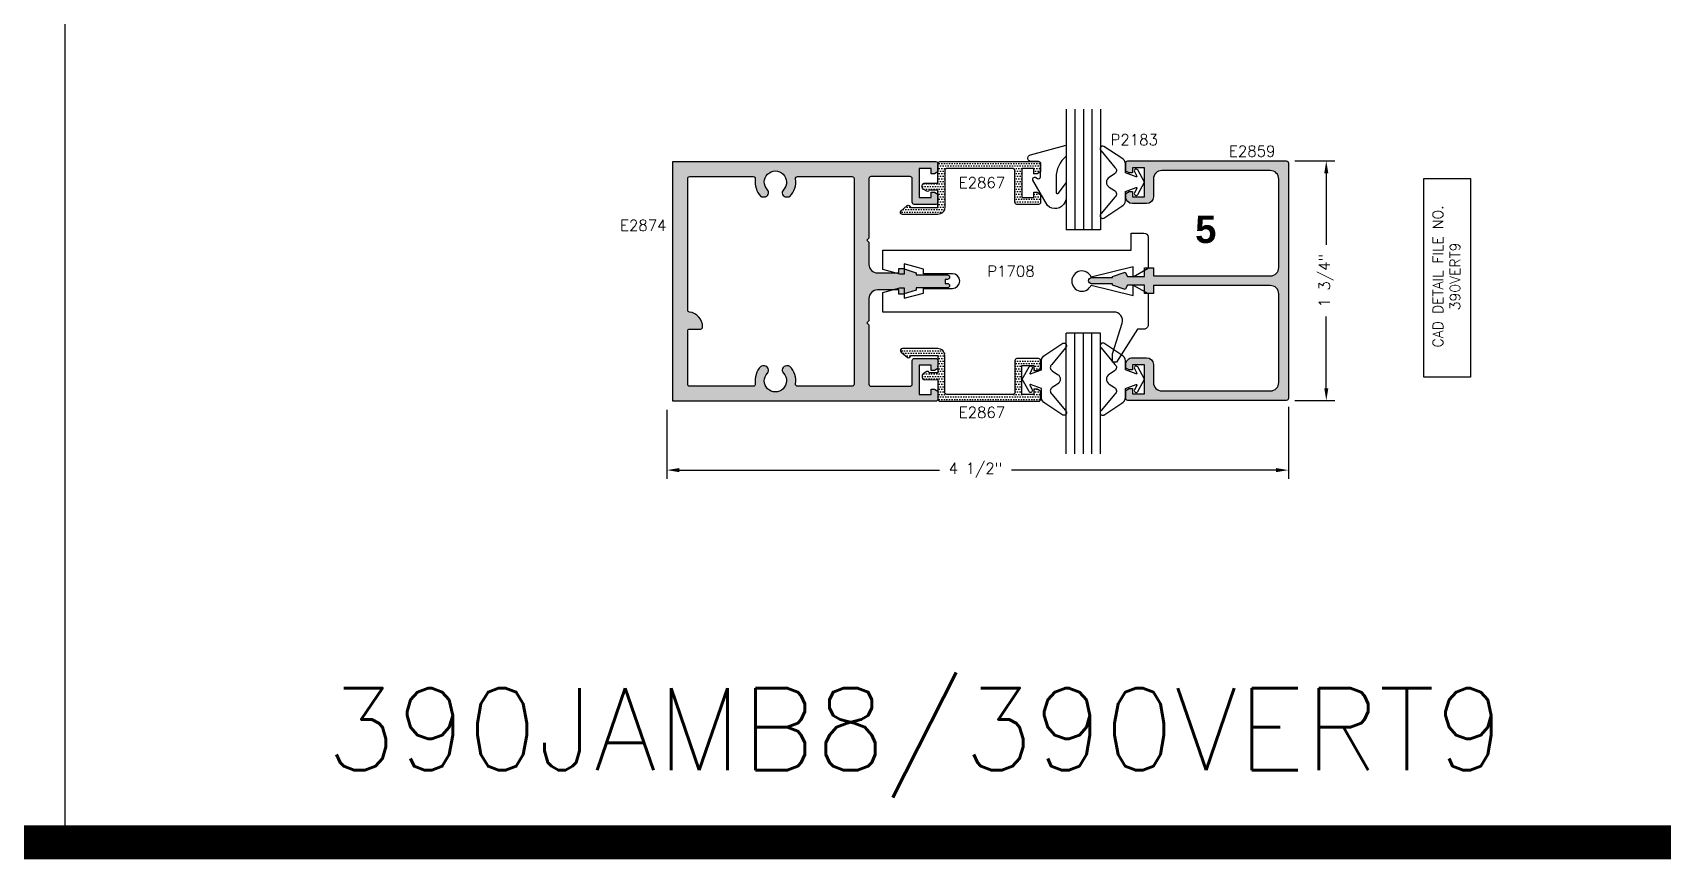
# Model space of a CAD drawing. Extents: x 0 to 139, y 0 to 39.
# Drawn here: x 41.36 to 53.27, y 14.5 to 20.54 of the extents above; entities that cross this region are included whole.
import ezdxf

# ---------------------------------------------------------------- set-up
doc = ezdxf.new("R2010")
doc.units = 0
doc.header["$MEASUREMENT"] = 0
doc.layers.get('DEFPOINTS').update_dxf_attribs({"linetype": 'CONTINUOUS'})
for name, color, linetype in [('R-ANNO-DIMS', 3, 'CONTINUOUS'), ('R-ANNO-TEXT', 6, 'CONTINUOUS'), ('R-DET1', 4, 'CONTINUOUS'), ('R-DET2', 2, 'CONTINUOUS'), ('R-DET3', 5, 'CONTINUOUS'), ('R-OTLN', 1, 'CONTINUOUS'), ('R-PAT1', 5, 'CONTINUOUS'), ('TITLE', 7, 'CONTINUOUS')]:
    doc.layers.add(name, color=color, linetype=linetype)
doc.styles.get("Standard").update_dxf_attribs({"font": 'simplex'})
doc.dimstyles.new('1X', dxfattribs={"dimtxt": 0.08, "dimasz": 0.09, "dimexe": 0.0625, "dimexo": 0.0625, "dimgap": 0.0625, "dimtad": 0, "dimdec": 5, "dimzin": 4, "dimtxsty": 'STANDARD', "dimcen": 0, "dimazin": 3, "dimtfac": 1, "dimtdec": 5, "dimtofl": 0, "dimtmove": 0, "dimatfit": 3, "dimtolj": 1, "dimtzin": 0})
pattern_1 = [(0, (44.23818856199582, 16.46547130414519), (0.009375, 0.01875), [0, -0.01875])]

# ---------------------------------------------------------------- blocks, each defined once
blk = doc.blocks.new('*D80')
at = {"layer": 'DEFPOINTS', "color": 0}
for p in [(50.52019235247492, 19.60678653273717), (50.52019235247472, 17.85678653273717), (50.81208021776806, 17.85678653273717)]:
    blk.add_point(p, dxfattribs=at)
at = {"layer": 'R-ANNO-DIMS', "color": 0}
for p, q in [((50.58269235247492, 19.60678653273717), (50.87458021776806, 19.60678653273717)), ((50.81208021776806, 19.51678653273718), (50.81208021776806, 18.99428653273717)), ((50.81208021776806, 17.94678653273717), (50.81208021776806, 18.46928653273718)), ((50.58269235247472, 17.85678653273717), (50.87458021776806, 17.85678653273717))]:
    blk.add_line(p, q, dxfattribs=at)
for points in [[(50.79708021776806, 19.51678653273718), (50.82708021776806, 19.51678653273718), (50.81208021776806, 19.60678653273717)], [(50.79708021776806, 17.94678653273717), (50.82708021776806, 17.94678653273717), (50.81208021776806, 17.85678653273717)]]:
    blk.add_solid(points, dxfattribs=at)
at = {"layer": 'R-ANNO-DIMS', "color": 0, "insert": (50.81208021776805, 18.73178653273718), "char_height": 0.08, "attachment_point": 5, "rotation": 90}
blk.add_mtext('\\A1;1 3/4"', dxfattribs=at)
blk = doc.blocks.new('*D77')
at = {"layer": 'DEFPOINTS', "color": 0}
for p in [(50.53519235247492, 17.87178653273718), (45.99624975479647, 17.85169274592322), (50.53519235247492, 17.34799218588735)]:
    blk.add_point(p, dxfattribs=at)
at = {"layer": 'R-ANNO-DIMS', "color": 0}
for p, q in [((45.99624975479647, 17.78919274592322), (45.99624975479647, 17.28549218588735)), ((50.53519235247492, 17.80928653273718), (50.53519235247492, 17.28549218588735)), ((46.08624975479648, 17.34799218588735), (47.98706118260433, 17.34799218588735)), ((50.44519235247491, 17.34799218588735), (48.51206118260433, 17.34799218588735))]:
    blk.add_line(p, q, dxfattribs=at)
for points in [[(46.08624975479648, 17.36299218588735), (46.08624975479648, 17.33299218588735), (45.99624975479647, 17.34799218588735)], [(50.44519235247491, 17.36299218588735), (50.44519235247491, 17.33299218588735), (50.53519235247492, 17.34799218588735)]]:
    blk.add_solid(points, dxfattribs=at)
at = {"layer": 'R-ANNO-DIMS', "color": 0, "insert": (48.24956118260433, 17.34799218588735), "char_height": 0.08, "attachment_point": 5}
blk.add_mtext('\\A1;4 1/2"', dxfattribs=at)

msp = doc.modelspace()

# ---------------------------------------------------------------- hatches: boundary and pattern name
at = {"layer": 'R-PAT1'}
h = msp.add_hatch(dxfattribs=at)
h.set_pattern_fill('DOTS', color=256, scale=0.3, style=0)
h.set_pattern_definition(pattern_1)
edge = h.paths.add_edge_path(flags=16)
edge.add_arc((46.16209278893709, 18.36403957132005), 0.014853900278698, 89.43364285452901, 180.5663571454847, ccw=False)
edge.add_line((46.16223961433391, 18.37889274592322), (46.24123961433391, 18.37889274592322))
edge.add_arc((46.24121703368875, 18.39391532656838), 0.01502259761578912, 270.0861220001156, 359.9138779998793)
edge.add_arc((46.14633509001682, 18.39398409439244), 0.1099045622797752, 359.9523779336826, 442.6792157885189)
edge.add_arc((46.16243964854788, 18.518047809561), 0.01520082513673102, 180.5844844602595, 262.05903809442657, ccw=False)
edge.add_line((46.14723961433391, 18.51789274592357), (46.14723961433391, 18.72669274592322))
edge.add_line((46.14723961433391, 18.72669274592322), (46.14723961433391, 19.47769274592322))
edge.add_arc((46.16226219497908, 19.47767016527806), 0.01502259761578957, 90.08612200011561, 179.9138779998844, ccw=False)
edge.add_line((46.16223961433391, 19.49269274592322), (46.62613961433391, 19.49269274592322))
edge.add_arc((46.62608537961427, 19.47766571275265), 0.01502713104069322, -8.699809694316684, 89.79321220553038, ccw=False)
edge.add_arc((46.78824622546472, 19.4527494811235), 0.149036757625867, 171.2611676510038, 224.5514922384181)
edge.add_arc((46.69243916074005, 19.3579494451556), 0.0142598648438365, 223.1732734434784, 271.2073043487645)
edge.add_line((46.69273961433392, 19.34369274592322), (46.70723961433391, 19.34369274592322))
edge.add_arc((46.70718532087907, 19.37495081024711), 0.03125811147615821, 270.0995193642521, 403.8173917200641)
edge.add_arc((46.78818961433392, 19.45268322732366), 0.0810095340298473, -43.819881514729616, 223.8198815147296, ccw=False)
edge.add_arc((46.86919390778876, 19.37495081024711), 0.03125811147615851, 136.1826082799365, 269.900480635747)
edge.add_line((46.86913961433392, 19.34369274592322), (46.88373961433392, 19.34369274592322))
edge.add_arc((46.88404006792777, 19.3579494451556), 0.01425986484383997, 268.7926956512412, 316.8267265565149)
edge.add_arc((46.78864042597785, 19.45250238996881), 0.148573113643487, 315.406185554711, 368.8627447758447)
edge.add_arc((46.9503173160209, 19.47764547684021), 0.01504728560476573, 89.91509434146587, 188.6101279041137, ccw=False)
edge.add_line((46.95033961433391, 19.49269274592322), (47.34723961433392, 19.49269274592322))
edge.add_arc((47.34721703368875, 19.47767016527806), 0.01502259761578912, 0.08612200011390314, 89.9138779998861, ccw=False)
edge.add_line((47.36223961433392, 19.47769274592322), (47.36223961433392, 18.72669274592322))
edge.add_line((47.36223961433392, 18.72669274592322), (47.36223961433392, 17.97569274592323))
edge.add_arc((47.34721703368875, 17.97571532656838), 0.01502259761578912, 270.08612200011396, 359.91387799988695, ccw=False)
edge.add_line((47.34723961433392, 17.96069274592323), (46.95033961433391, 17.96069274592323))
edge.add_arc((46.9503173160209, 17.97574001500624), 0.01504728560476637, 171.3898720958899, 270.08490565853236, ccw=False)
edge.add_arc((46.78864042597785, 18.00088310187763), 0.1485731136434864, 351.1372552241551, 404.593814445289)
edge.add_arc((46.88359527044251, 18.09437841711478), 0.01531500904381435, 44.92059825188093, 89.45997954036325)
edge.add_line((46.88373961433391, 18.10969274592323), (46.86913961433392, 18.10969274592323))
edge.add_arc((46.86919390778876, 18.07843468159933), 0.03125811147615799, 90.09951936425134, 223.8173917200649)
edge.add_arc((46.78818961433392, 18.00070226452279), 0.0810095340298476, -223.8198815147299, 43.819881514729786, ccw=False)
edge.add_arc((46.70718532087907, 18.07843468159933), 0.03125811147615835, 316.1826082799369, 449.900480635747)
edge.add_line((46.70723961433391, 18.10969274592323), (46.69273961433392, 18.10969274592323))
edge.add_arc((46.69288395822532, 18.09437841711478), 0.015315009043812, 90.5400204596335, 135.0794017481232)
edge.add_arc((46.78824622546472, 18.00063601072294), 0.1490367576258652, 135.4485077615816, 188.7388323489965)
edge.add_arc((46.62622602710624, 17.9755994563839), 0.01490696092184639, -90.33213442399511, 9.23873191278011, ccw=False)
edge.add_line((46.62613961433392, 17.96069274592323), (46.16223961433391, 17.96069274592323))
edge.add_arc((46.16226219497908, 17.97571532656838), 0.01502259761578957, 180.0861220001156, 269.9138779998844, ccw=False)
edge.add_line((46.14723961433391, 17.97569274592323), (46.14723961433391, 18.36418639671676))
edge.add_line((46.14723961433391, 18.36418639671676), (46.14723961433391, 18.36389274592323))
edge = h.paths.add_edge_path()
edge.add_arc((47.48609278893709, 19.47783957132005), 0.01485390027870064, 89.43364285452571, 180.5663571454743)
edge.add_line((47.47123961433391, 19.47769274592322), (47.47123961433391, 19.04369274592322))
edge.add_line((47.47123961433391, 19.04369274592322), (47.45623961433391, 19.02869274592322))
edge.add_line((47.45623961433392, 19.02869274592322), (47.47123961433391, 19.01369274592322))
edge.add_line((47.47123961433391, 19.01369274592322), (47.47123961433391, 18.85119274592322))
edge.add_arc((47.53371973016403, 18.85117286175334), 0.06248011899416384, 179.9817657352275, 270.018234264772)
edge.add_line((47.53373961433391, 18.78869274592322), (47.69073961433391, 18.78869274592322))
edge.add_line((47.69073961433391, 18.78869274592322), (47.69073961433391, 18.82069274592322))
edge.add_line((47.69073961433391, 18.82069274592322), (47.72173961433391, 18.82069274592322))
edge.add_line((47.72173961433391, 18.82069274592322), (47.81573961433391, 18.78969274592323))
edge.add_line((47.81573961433391, 18.78969274592323), (47.81573961433391, 18.77369274592322))
edge.add_line((47.81573961433391, 18.77369274592323), (48.04423961433392, 18.77369274592323))
edge.add_arc((48.04419264463694, 18.75764577622625), 0.01604703843729232, 0.16770504131710595, 89.8322949586892, ccw=False)
edge.add_arc((48.04419264463694, 18.7577397156202), 0.01604703843729144, 270.1677050413076, 359.832294958686, ccw=False)
edge.add_line((48.04423961433391, 18.74169274592322), (48.02923961433391, 18.74169274592322))
edge.add_line((48.02923961433391, 18.74169274592322), (48.02923961433391, 18.72669274592322))
edge.add_line((48.02923961433391, 18.72669274592322), (48.02923961433391, 18.71169274592322))
edge.add_line((48.02923961433391, 18.71169274592322), (48.04423961433391, 18.71169274592322))
edge.add_arc((48.04419264463694, 18.69564577622625), 0.01604703843729232, 0.16770504131710595, 89.8322949586892, ccw=False)
edge.add_arc((48.04419264463694, 18.69573971562019), 0.01604703843729233, 270.1677050413108, 359.8322949586829, ccw=False)
edge.add_line((48.04423961433391, 18.67969274592323), (47.81573961433391, 18.67969274592323))
edge.add_line((47.81573961433391, 18.67969274592323), (47.81573961433391, 18.66369274592322))
edge.add_line((47.81573961433391, 18.66369274592322), (47.72173961433391, 18.63269274592322))
edge.add_line((47.72173961433391, 18.63269274592322), (47.69073961433391, 18.63269274592322))
edge.add_line((47.69073961433391, 18.63269274592322), (47.69073961433391, 18.66469274592322))
edge.add_line((47.69073961433391, 18.66469274592323), (47.53373961433391, 18.66469274592323))
edge.add_arc((47.53371973016403, 18.60221263009311), 0.06248011899416339, 89.98176573522794, 180.0182342647724)
edge.add_line((47.47123961433391, 18.60219274592323), (47.47123961433391, 18.43969274592322))
edge.add_line((47.47123961433391, 18.43969274592322), (47.45623961433391, 18.42469274592323))
edge.add_line((47.45623961433392, 18.42469274592322), (47.47123961433391, 18.40969274592322))
edge.add_line((47.47123961433391, 18.40969274592322), (47.47123961433391, 17.97569274592323))
edge.add_arc((47.48626219497908, 17.97571532656838), 0.01502259761579001, 180.0861220001173, 269.9138779998827)
edge.add_line((47.48623961433391, 17.96069274592323), (47.77223961433391, 17.96069274592323))
edge.add_arc((47.77221703368875, 17.97571532656838), 0.01502259761578957, 270.0861220001156, 359.9138779998844)
edge.add_line((47.78723961433391, 17.97569274592323), (47.78723961433391, 18.14869274592322))
edge.add_arc((47.80226219497907, 18.14867016527806), 0.01502259761578646, 90.08612200011731, 179.9138779998895, ccw=False)
edge.add_line((47.80223961433391, 18.16369274592322), (47.96023961433391, 18.16369274592322))
edge.add_arc((47.96021703368875, 18.14867016527806), 0.01502259761578912, 0.08612200012072435, 89.9138779998861, ccw=False)
edge.add_line((47.97523961433392, 18.14869274592323), (47.97523961433392, 18.08959274592323))
edge.add_line((47.97523961433392, 18.08959274592323), (47.95023961433392, 18.07519274592323))
edge.add_line((47.95023961433392, 18.07519274592322), (47.92523961433392, 18.07519274592322))
edge.add_line((47.92523961433391, 18.07519274592322), (47.92523961433391, 18.11369274592323))
edge.add_line((47.92523961433391, 18.11369274592322), (47.83723961433391, 18.11369274592322))
edge.add_line((47.83723961433392, 18.11369274592322), (47.83723961433392, 17.90169274592322))
edge.add_line((47.83723961433392, 17.90169274592322), (47.92523961433392, 17.90169274592322))
edge.add_line((47.92523961433391, 17.90169274592322), (47.92523961433391, 17.94019274592322))
edge.add_line((47.92523961433391, 17.94019274592323), (47.95023961433391, 17.94019274592323))
edge.add_line((47.95023961433392, 17.94019274592323), (47.97523961433392, 17.92569274592323))
edge.add_line((47.97523961433392, 17.92569274592322), (47.97523961433392, 17.86669274592322))
edge.add_arc((47.96021703368875, 17.86671532656839), 0.01502259761578957, 270.0861220001156, 359.9138779998844, ccw=False)
edge.add_line((47.96023961433391, 17.85169274592322), (46.03823961433392, 17.85169274592322))
edge.add_line((46.03823961433391, 17.85169274592322), (46.03823961433391, 18.72669274592322))
edge.add_line((46.03823961433391, 18.72669274592322), (46.03823961433391, 19.60169274592322))
edge.add_line((46.03823961433391, 19.60169274592322), (47.96023961433391, 19.60169274592322))
edge.add_arc((47.96021703368875, 19.58667016527806), 0.01502259761578957, 0.08612200011560844, 89.91387799988439, ccw=False)
edge.add_line((47.97523961433392, 19.58669274592322), (47.97523961433392, 19.52759274592322))
edge.add_line((47.97523961433392, 19.52759274592322), (47.95023961433392, 19.51319274592322))
edge.add_line((47.95023961433392, 19.51319274592323), (47.92523961433392, 19.51319274592323))
edge.add_line((47.92523961433391, 19.51319274592323), (47.92523961433391, 19.55169274592323))
edge.add_line((47.92523961433391, 19.55169274592323), (47.83723961433391, 19.55169274592323))
edge.add_line((47.83723961433392, 19.55169274592323), (47.83723961433392, 19.33969274592323))
edge.add_line((47.83723961433392, 19.33969274592322), (47.92523961433392, 19.33969274592322))
edge.add_line((47.92523961433391, 19.33969274592322), (47.92523961433391, 19.37819274592322))
edge.add_line((47.92523961433391, 19.37819274592322), (47.95023961433391, 19.37819274592322))
edge.add_line((47.95023961433392, 19.37819274592322), (47.97523961433392, 19.36379274592322))
edge.add_line((47.97523961433392, 19.36379274592323), (47.97523961433392, 19.30469274592323))
edge.add_arc((47.96021703368875, 19.30471532656838), 0.01502259761578868, 270.0861220001122, 359.91387799987933, ccw=False)
edge.add_line((47.96023961433391, 19.28969274592323), (47.80223961433391, 19.28969274592323))
edge.add_arc((47.80226219497907, 19.30471532656838), 0.01502259761578691, 180.0861220001122, 269.913877999881, ccw=False)
edge.add_line((47.78723961433391, 19.30469274592323), (47.78723961433391, 19.47769274592322))
edge.add_arc((47.77221703368875, 19.47767016527806), 0.01502259761578957, 0.08612200011730096, 89.9138779998844)
edge.add_line((47.77223961433391, 19.49269274592322), (47.48623961433391, 19.49269274592322))
h = msp.add_hatch(dxfattribs=at)
h.set_pattern_fill('DOTS', color=256, scale=0.3, style=0)
h.set_pattern_definition([(180, (53.01016624965587, 26.93896412229837), (-0.009375, -0.01875), [0, -0.01875])])
edge = h.paths.add_edge_path()
edge.add_arc((48.55246161554967, 19.30493071868267), 0.01521511627906936, 180.839109664936, 269.160890335064, ccw=False)
edge.add_line((48.53724813093072, 19.30470789782488), (48.53724813093072, 19.5367803434103))
edge.add_arc((48.52227996602169, 19.53680284226243), 0.01496818181818398, 359.9138779998834, 450.0861220001031)
edge.add_line((48.52225746716957, 19.55177100717145), (48.0402227744347, 19.55170029649334))
edge.add_arc((48.04020027558257, 19.53673213158431), 0.01496818181818042, 89.91387799989691, 180.0861220001167)
edge.add_line((48.02523211067354, 19.53670963273218), (48.02523211067354, 19.26673626367516))
edge.add_arc((47.97537819644976, 19.26659772846905), 0.0498541067058223, -90.15921442312339, 0.15921442311537248, ccw=False)
edge.add_line((47.97523966124365, 19.21674381424527), (47.71573147254819, 19.21674381424527))
edge.add_arc((47.71570940554688, 19.23176356287152), 0.01501976483664836, 130.0536884467766, 270.08417884765925, ccw=False)
edge.add_line((47.70604410964593, 19.24326031853976), (47.75037970482633, 19.28038342455206))
edge.add_arc((47.7600282228419, 19.26895222559963), 0.01495881711188422, -0.09166101201202537, 130.1660813503915, ccw=False)
edge.add_line((47.77498702081162, 19.26892829469683), (47.77505773148974, 19.26673626367516))
edge.add_line((47.77505773148974, 19.26673626367516), (47.97531037192177, 19.26673626367516))
edge.add_line((47.97531037192177, 19.26673626367516), (47.97523966124365, 19.39408619496685))
edge.add_line((47.97523966124365, 19.39408619496685), (47.91025654805261, 19.39415690564497))
edge.add_arc((47.90021563175976, 19.39415518099429), 0.01004091644095928, -119.99999951208213, 0.009841253671595496, ccw=False)
edge.add_line((47.89519517361333, 19.38545949223638), (47.8677594305033, 19.40129868413496))
edge.add_arc((47.87518767789438, 19.41424236441929), 0.01492373005003024, 179.7424456854507, 240.1489211953264, ccw=False)
edge.add_line((47.86026409862272, 19.41430944890879), (47.86026409862272, 19.4291586913137))
edge.add_arc((47.87523226353175, 19.42918119016583), 0.01496818181818398, 89.9138779998969, 180.0861220001303, ccw=False)
edge.add_line((47.87525476238388, 19.44414935507486), (47.97523966124365, 19.44400793371862))
edge.add_line((47.97523966124365, 19.44400793371862), (47.97523966124365, 19.58670208216207))
edge.add_arc((47.99020782615268, 19.5867245810142), 0.01496818181818397, 89.91387799986978, 180.0861220001031, ccw=False)
edge.add_line((47.99023032500481, 19.60169274592322), (48.71070142435578, 19.60176345660135))
edge.add_arc((48.71008720393391, 19.58666599327631), 0.01510995253392963, 0.13684641317712476, 87.67028141882997, ccw=False)
edge.add_line((48.7251971133701, 19.58670208216207), (48.72526782404822, 19.527658665933))
edge.add_line((48.72526782404822, 19.527658665933), (48.70023624399422, 19.51323368759679))
edge.add_line((48.70023624399422, 19.51323368759679), (48.67520466394021, 19.51323368759679))
edge.add_line((48.67520466394021, 19.51323368759679), (48.67527537461833, 19.55177100717145))
edge.add_line((48.67527537461833, 19.55177100717145), (48.58724058036061, 19.55170029649334))
edge.add_line((48.58724058036061, 19.55170029649334), (48.58724058036061, 19.33970968349361))
edge.add_line((48.58724058036061, 19.33970968349361), (48.67520466394021, 19.33970968349361))
edge.add_line((48.67520466394021, 19.33970968349361), (48.67527537461833, 19.37824700306827))
edge.add_line((48.67527537461833, 19.37824700306827), (48.70023624399422, 19.37817629239016))
edge.add_line((48.70023624399422, 19.37817629239016), (48.72526782404822, 19.36375131405395))
edge.add_line((48.72526782404822, 19.36375131405395), (48.72526782404822, 19.30477860850299))
edge.add_arc((48.71017912957422, 19.30480592853772), 0.01508871920720478, 270.10374131294327, 359.89625868704326, ccw=False)
edge.add_line((48.71020644960895, 19.28971723406372), (48.55223879469187, 19.28971723406372))
h = msp.add_hatch(dxfattribs=at)
h.set_pattern_fill('DOTS', color=256, scale=0.3, style=0)
h.set_pattern_definition(pattern_1)
edge = h.paths.add_edge_path()
edge.add_arc((49.6111602513076, 17.98875443156986), 0.06196790714734551, 179.9703191285338, 270.0296808714664)
edge.add_line((49.61119235247492, 17.92678653273718), (50.40319235247492, 17.92678653273718))
edge.add_arc((50.40305328997492, 17.98892559523717), 0.06213921810545375, 270.1282233866477, 359.8717766133523)
edge.add_line((50.46519235247492, 17.98878653273717), (50.46519235247492, 18.63478653273717))
edge.add_arc((50.40322445364223, 18.63481863390449), 0.06196790714735172, 359.9703191285357, 450.0296808714607)
edge.add_line((50.40319235247492, 18.69678653273718), (49.54919235247492, 18.69678653273718))
edge.add_line((49.54919235247492, 18.69678653273718), (49.54919235247492, 18.63728653273718))
edge.add_line((49.54919235247492, 18.63728653273718), (49.48519235247492, 18.63728653273718))
edge.add_line((49.48519235247492, 18.63728653273718), (49.48519235247492, 18.69978653273718))
edge.add_line((49.48519235247492, 18.69978653273718), (49.36019235247492, 18.69978653273718))
edge.add_line((49.36019235247492, 18.69978653273718), (49.34319235247492, 18.66878653273718))
edge.add_line((49.34319235247492, 18.66878653273717), (49.25119235247492, 18.69978653273717))
edge.add_line((49.25119235247492, 18.69978653273718), (49.25119235247492, 18.70878653273718))
edge.add_line((49.25119235247492, 18.70878653273718), (49.09819235247492, 18.70878653273718))
edge.add_arc((49.09806839414158, 18.73166257440384), 0.02287637751050876, 179.6895345826323, 270.3104654173677, ccw=False)
edge.add_arc((49.09806839414158, 18.73191049107051), 0.02287637751051406, 89.6895345826457, 180.3104654173554, ccw=False)
edge.add_line((49.09819235247492, 18.75478653273718), (49.25119235247492, 18.75478653273718))
edge.add_line((49.25119235247492, 18.75478653273718), (49.25119235247492, 18.76378653273718))
edge.add_line((49.25119235247492, 18.76378653273718), (49.34319235247492, 18.79478653273718))
edge.add_line((49.34319235247492, 18.79478653273718), (49.36019235247492, 18.76378653273718))
edge.add_line((49.36019235247492, 18.76378653273718), (49.48519235247492, 18.76378653273718))
edge.add_line((49.48519235247492, 18.76378653273718), (49.48519235247492, 18.82628653273718))
edge.add_line((49.48519235247492, 18.82628653273718), (49.54919235247492, 18.82628653273718))
edge.add_line((49.54919235247492, 18.82628653273718), (49.54919235247492, 18.76678653273718))
edge.add_line((49.54919235247492, 18.76678653273718), (50.40319235247492, 18.76678653273718))
edge.add_arc((50.40305328997492, 18.82892559523717), 0.06213921810545463, 270.1282233866485, 359.8717766133515)
edge.add_line((50.46519235247492, 18.82878653273718), (50.46519235247492, 19.47478653273717))
edge.add_arc((50.40322445364223, 19.47481863390449), 0.06196790714735261, 359.9703191285369, 450.0296808714598)
edge.add_line((50.40319235247492, 19.53678653273717), (49.61119235247492, 19.53678653273717))
edge.add_arc((49.61099041449042, 19.47498847072167), 0.06179839195174482, 89.81277482374011, 180.1872251762632)
edge.add_line((49.54919235247492, 19.47478653273718), (49.54919235247492, 19.34478653273718))
edge.add_arc((49.49900254664968, 19.34497633856242), 0.05019016472404577, 270.2166778829074, 359.7833221170926, ccw=False)
edge.add_line((49.49919235247492, 19.29478653273718), (49.39719235247492, 19.29478653273718))
edge.add_arc((49.39721046841694, 19.3448046486792), 0.05001811922271289, 180.0207518207181, 269.97924817928185, ccw=False)
edge.add_line((49.34719235247492, 19.34478653273717), (49.34719235247492, 19.36978653273717))
edge.add_line((49.34719235247492, 19.36978653273717), (49.37219235247493, 19.38378653273717))
edge.add_line((49.37219235247492, 19.38378653273718), (49.39719235247492, 19.38378653273718))
edge.add_line((49.39719235247492, 19.38378653273718), (49.39719235247492, 19.34528653273717))
edge.add_line((49.39719235247492, 19.34528653273718), (49.48519235247492, 19.34528653273718))
edge.add_line((49.48519235247492, 19.34528653273718), (49.48519235247492, 19.55728653273718))
edge.add_line((49.48519235247492, 19.55728653273717), (49.39719235247492, 19.55728653273717))
edge.add_line((49.39719235247492, 19.55728653273717), (49.39719235247492, 19.51878653273717))
edge.add_line((49.39719235247492, 19.51878653273717), (49.37219235247492, 19.51878653273717))
edge.add_line((49.37219235247492, 19.51878653273717), (49.34719235247492, 19.53278653273717))
edge.add_line((49.34719235247492, 19.53278653273718), (49.34719235247492, 19.59178653273718))
edge.add_arc((49.36221493312008, 19.59176395209201), 0.01502259761578913, 90.0861220001139, 179.9138779998793, ccw=False)
edge.add_line((49.36219235247492, 19.60678653273717), (50.52019235247492, 19.60678653273717))
edge.add_arc((50.52016977182976, 19.59176395209202), 0.01502259761578646, 0.08612200011049254, 89.91387799988269, ccw=False)
edge.add_line((50.53519235247492, 19.59178653273717), (50.53519235247492, 18.73178653273717))
edge.add_line((50.53519235247492, 18.73178653273717), (50.53519235247492, 17.87178653273717))
edge.add_arc((50.52016977182976, 17.87180911338233), 0.01502259761578468, 270.08612200011055, 359.9138779998911, ccw=False)
edge.add_line((50.52019235247492, 17.85678653273717), (49.36219235247492, 17.85678653273717))
edge.add_arc((49.36221493312007, 17.87180911338233), 0.01502259761578601, 180.0861220001156, 269.9138779998996, ccw=False)
edge.add_line((49.34719235247492, 17.87178653273718), (49.34719235247492, 17.93078653273718))
edge.add_line((49.34719235247492, 17.93078653273717), (49.37219235247493, 17.94478653273717))
edge.add_line((49.37219235247492, 17.94478653273718), (49.39719235247492, 17.94478653273718))
edge.add_line((49.39719235247492, 17.94478653273718), (49.39719235247492, 17.90628653273718))
edge.add_line((49.39719235247492, 17.90628653273718), (49.48519235247492, 17.90628653273718))
edge.add_line((49.48519235247492, 17.90628653273718), (49.48519235247492, 18.11828653273718))
edge.add_line((49.48519235247492, 18.11828653273717), (49.39719235247492, 18.11828653273717))
edge.add_line((49.39719235247492, 18.11828653273717), (49.39719235247492, 18.07978653273717))
edge.add_line((49.39719235247492, 18.07978653273717), (49.37219235247492, 18.07978653273717))
edge.add_line((49.37219235247492, 18.07978653273717), (49.34719235247492, 18.09378653273717))
edge.add_line((49.34719235247492, 18.09378653273718), (49.34719235247492, 18.11878653273718))
edge.add_arc((49.397040429398, 18.1189384558141), 0.04984830843218615, 89.82537893726851, 180.1746210627321, ccw=False)
edge.add_line((49.39719235247492, 18.16878653273717), (49.49919235247492, 18.16878653273717))
edge.add_arc((49.49917423653289, 18.11876841679514), 0.05001811922271422, 0.020751820719624448, 89.97924817928089, ccw=False)
edge.add_line((49.54919235247492, 18.11878653273718), (49.54919235247492, 17.98878653273718))
h = msp.add_hatch(dxfattribs=at)
h.set_pattern_fill('DOTS', color=256, scale=0.3, style=0)
h.set_pattern_definition([(180, (53.01015998852129, 10.51402064494459), (-0.009375, 0.01875), [0, -0.01875])])
edge = h.paths.add_edge_path()
edge.add_arc((48.55245535441508, 18.14805404856029), 0.01521511627906936, 90.83910966493605, 179.160890335064)
edge.add_line((48.53724186979613, 18.14827686941808), (48.53724186979613, 17.91620442383266))
edge.add_arc((48.52227370488711, 17.91618192498053), 0.01496818181818398, -90.0861220001031, 0.0861220001302172, ccw=False)
edge.add_line((48.52225120603498, 17.9012137600715), (48.04021651330011, 17.90128447074962))
edge.add_arc((48.04019401444798, 17.91625263565865), 0.01496818181818042, 179.9138779998833, 270.0861220001031, ccw=False)
edge.add_line((48.02522584953896, 17.91627513451078), (48.02522584953896, 18.1862485035678))
edge.add_arc((47.97537193531518, 18.18638703877391), 0.0498541067058152, 359.8407855768805, 450.1592144231234)
edge.add_line((47.97523340010907, 18.23624095299769), (47.71572521141361, 18.23624095299769))
edge.add_arc((47.7157031444123, 18.22122120437144), 0.01501976483664836, 89.91582115234073, 229.9463115532234)
edge.add_line((47.70603784851135, 18.2097244487032), (47.75037344369175, 18.1726013426909))
edge.add_arc((47.76002196170732, 18.18403254164333), 0.01495881711187964, 229.8339186496293, 360.091661012012)
edge.add_line((47.77498075967704, 18.18405647254612), (47.77505147035516, 18.1862485035678))
edge.add_line((47.77505147035516, 18.1862485035678), (47.97530411078719, 18.1862485035678))
edge.add_line((47.97530411078719, 18.1862485035678), (47.97523340010907, 18.05889857227611))
edge.add_line((47.97523340010907, 18.05889857227611), (47.91025028691803, 18.05882786159798))
edge.add_arc((47.90020937062517, 18.05882958624867), 0.01004091644097349, 359.9901587463082, 479.9999995120018)
edge.add_line((47.89518891247875, 18.06752527500658), (47.86775316936871, 18.051686083108))
edge.add_arc((47.87518141675979, 18.03874240282367), 0.01492373005003024, 119.8510788046736, 180.2575543145493)
edge.add_line((47.86025783748813, 18.03867531833417), (47.86025783748813, 18.02382607592925))
edge.add_arc((47.87522600239716, 18.02380357707712), 0.01496818181818398, 179.9138779998833, 270.0861220001031)
edge.add_line((47.87524850124929, 18.0088354121681), (47.97523340010907, 18.00897683352434))
edge.add_line((47.97523340010907, 18.00897683352434), (47.97523340010907, 17.86628268508089))
edge.add_arc((47.9902015650181, 17.86626018622876), 0.01496818181818398, 179.9138779998833, 270.0861220001031)
edge.add_line((47.99022406387022, 17.85129202131974), (48.7106951632212, 17.85122131064161))
edge.add_arc((48.71008094279933, 17.86631877396665), 0.01510995253392963, 272.32971858117, 359.8631535868229)
edge.add_line((48.72519085223552, 17.86628268508089), (48.72526156291364, 17.92532610130996))
edge.add_line((48.72526156291364, 17.92532610130996), (48.70022998285963, 17.93975107964617))
edge.add_line((48.70022998285963, 17.93975107964617), (48.67519840280563, 17.93975107964617))
edge.add_line((48.67519840280563, 17.93975107964617), (48.67526911348375, 17.9012137600715))
edge.add_line((48.67526911348375, 17.9012137600715), (48.58723431922603, 17.90128447074962))
edge.add_line((48.58723431922603, 17.90128447074962), (48.58723431922603, 18.11327508374935))
edge.add_line((48.58723431922603, 18.11327508374935), (48.67519840280563, 18.11327508374935))
edge.add_line((48.67519840280563, 18.11327508374935), (48.67526911348375, 18.07473776417468))
edge.add_line((48.67526911348375, 18.07473776417468), (48.70022998285963, 18.0748084748528))
edge.add_line((48.70022998285963, 18.0748084748528), (48.72526156291364, 18.089233453189))
edge.add_line((48.72526156291364, 18.089233453189), (48.72526156291364, 18.14820615873997))
edge.add_arc((48.71017286843964, 18.14817883870524), 0.01508871920720478, 0.1037413129567821, 89.89625868705674)
edge.add_line((48.71020018847437, 18.16326753317924), (48.55223253355729, 18.16326753317924))

# ---------------------------------------------------------------- linework, layer by layer
at = {"layer": 'R-ANNO-TEXT'}
msp.add_lwpolyline([(51.52421033659569, 18.02617651658989), (51.52421033659569, 19.47765645958511), (51.86627317609963, 19.47765645958511), (51.86627317609963, 18.02617651658989)], close=True, dxfattribs=at)
at = {"layer": 'R-DET1'}
for points in [[(48.55223879469187, 19.28971723406372, -0.4056603773584667), (48.53724813093072, 19.30470789782488), (48.53724813093072, 19.5367803434103, 0.4150943396226478), (48.52225746716957, 19.55177100717145), (48.0402227744347, 19.55170029649334, 0.4150943396226418), (48.02523211067354, 19.53670963273218), (48.02523211067354, 19.26673626367516, -0.4158422934417626), (47.97523966124365, 19.21674381424527), (47.71573147254819, 19.21674381424527, -0.7004058241555088), (47.70604410964593, 19.24326031853976), (47.75037970482633, 19.28038342455206, -0.6386524421023152), (47.77498702081162, 19.26892829469683), (47.77505773148974, 19.26673626367516), (47.97531037192177, 19.26673626367516), (47.97523966124365, 19.39408619496685), (47.91025654805261, 19.39415690564497, -0.5774075218632126), (47.89519517361333, 19.38545949223638), (47.8677594305033, 19.40129868413496, -0.2698510198270871), (47.86026409862272, 19.41430944890879), (47.86026409862272, 19.4291586913137, -0.4150943396226481), (47.87525476238388, 19.44414935507486), (47.97523966124365, 19.44400793371862), (47.97523966124365, 19.58670208216207, -0.4150943396226481), (47.99023032500481, 19.60169274592322), (48.71070142435578, 19.60176345660135, -0.4016600809012825), (48.7251971133701, 19.58670208216207), (48.72526782404822, 19.527658665933), (48.70023624399422, 19.51323368759679), (48.67520466394021, 19.51323368759679), (48.67527537461833, 19.55177100717145), (48.58724058036061, 19.55170029649334), (48.58724058036061, 19.33970968349361), (48.67520466394021, 19.33970968349361), (48.67527537461833, 19.37824700306827), (48.70023624399422, 19.37817629239016), (48.72526782404822, 19.36375131405395), (48.72526782404822, 19.30477860850299, -0.413153318645465), (48.71020644960895, 19.28971723406372), (48.55223879469187, 19.28971723406372)], [(49.54919235247492, 17.98878653273717, 0.4145170492628052), (49.61119235247492, 17.92678653273718), (50.40319235247492, 17.92678653273718, 0.4129032258064782), (50.46519235247492, 17.98878653273717), (50.46519235247492, 18.63478653273717, 0.4145170492627693), (50.40319235247492, 18.69678653273718), (49.54919235247492, 18.69678653273718), (49.54919235247492, 18.63728653273718), (49.48519235247492, 18.63728653273718), (49.48519235247492, 18.69978653273718), (49.36019235247492, 18.69978653273718), (49.34319235247492, 18.66878653273717), (49.25119235247492, 18.69978653273718), (49.25119235247492, 18.70878653273718), (49.09819235247492, 18.70878653273718, -0.4173913043479035), (49.07519235247492, 18.73178653273717, -0.417391304347783), (49.09819235247492, 18.75478653273718), (49.25119235247492, 18.75478653273718), (49.25119235247492, 18.76378653273718), (49.34319235247492, 18.79478653273718), (49.36019235247492, 18.76378653273718), (49.48519235247492, 18.76378653273718), (49.48519235247492, 18.82628653273718), (49.54919235247492, 18.82628653273718), (49.54919235247492, 18.76678653273718), (50.40319235247492, 18.76678653273718, 0.4129032258064687), (50.46519235247492, 18.82878653273718), (50.46519235247492, 19.47478653273718, 0.4145170492627578), (50.40319235247492, 19.53678653273717), (49.61119235247492, 19.53678653273717, 0.4161290322580693), (49.54919235247492, 19.47478653273718), (49.54919235247492, 19.34478653273717, -0.4120000000000074), (49.49919235247492, 19.29478653273718), (49.39719235247492, 19.29478653273718, -0.4140014137019815), (49.34719235247492, 19.34478653273717), (49.34719235247492, 19.36978653273717), (49.37219235247492, 19.38378653273718), (49.39719235247492, 19.38378653273718), (49.39719235247492, 19.34528653273718), (49.48519235247492, 19.34528653273718), (49.48519235247492, 19.55728653273717), (49.39719235247492, 19.55728653273717), (49.39719235247492, 19.51878653273717), (49.37219235247492, 19.51878653273717), (49.34719235247492, 19.53278653273718), (49.34719235247492, 19.59178653273717, -0.4133333333333261), (49.36219235247492, 19.60678653273717), (50.52019235247492, 19.60678653273717, -0.4133333333333564), (50.53519235247492, 19.59178653273717), (50.53519235247492, 18.73178653273717), (50.53519235247492, 17.87178653273718, -0.4133333333333996), (50.52019235247492, 17.85678653273717), (49.36219235247492, 17.85678653273717, -0.4133333333334039), (49.34719235247492, 17.87178653273718), (49.34719235247492, 17.93078653273717), (49.37219235247492, 17.94478653273718), (49.39719235247492, 17.94478653273718), (49.39719235247492, 17.90628653273718), (49.48519235247492, 17.90628653273718), (49.48519235247492, 18.11828653273717), (49.39719235247492, 18.11828653273717), (49.39719235247492, 18.07978653273717), (49.37219235247492, 18.07978653273717), (49.34719235247492, 18.09378653273718), (49.34719235247492, 18.11878653273718, -0.4160000000000056), (49.39719235247492, 18.16878653273717), (49.49919235247492, 18.16878653273717, -0.4140014137019685), (49.54919235247492, 18.11878653273718), (49.54919235247492, 17.98878653273717)], [(48.55223253355729, 18.16326753317924, 0.4056603773584667), (48.53724186979613, 18.14827686941808), (48.53724186979613, 17.91620442383266, -0.4150943396226478), (48.52225120603498, 17.9012137600715), (48.04021651330011, 17.90128447074962, -0.4150943396226418), (48.02522584953896, 17.91627513451078), (48.02522584953896, 18.1862485035678, 0.4158422934417626), (47.97523340010907, 18.23624095299769), (47.71572521141361, 18.23624095299769, 0.7004058241555088), (47.70603784851135, 18.2097244487032), (47.75037344369175, 18.1726013426909, 0.6386524421023152), (47.77498075967704, 18.18405647254612), (47.77505147035516, 18.1862485035678), (47.97530411078719, 18.1862485035678), (47.97523340010907, 18.05889857227611), (47.91025028691803, 18.05882786159798, 0.5774075218632126), (47.89518891247875, 18.06752527500658), (47.86775316936871, 18.051686083108, 0.2698510198270871), (47.86025783748813, 18.03867531833417), (47.86025783748813, 18.02382607592925, 0.4150943396226481), (47.87524850124929, 18.0088354121681), (47.97523340010907, 18.00897683352434), (47.97523340010907, 17.86628268508089, 0.4150943396226481), (47.99022406387022, 17.85129202131974), (48.7106951632212, 17.85122131064161, 0.4016600809012825), (48.72519085223552, 17.86628268508089), (48.72526156291364, 17.92532610130996), (48.70022998285963, 17.93975107964617), (48.67519840280563, 17.93975107964617), (48.67526911348375, 17.9012137600715), (48.58723431922603, 17.90128447074962), (48.58723431922603, 18.11327508374935), (48.67519840280563, 18.11327508374935), (48.67526911348375, 18.07473776417468), (48.70022998285963, 18.0748084748528), (48.72526156291364, 18.089233453189), (48.72526156291364, 18.14820615873997, 0.413153318645465), (48.71020018847437, 18.16326753317924), (48.55223253355729, 18.16326753317924)]]:
    msp.add_lwpolyline(points, format="xyb", close=True, dxfattribs=at)
at = {"layer": 'R-DET2', "color": 2}
for p, q in [((48.91257665655694, 19.98474078969622), (48.91257665655688, 19.10410505785966)), ((48.91257665655694, 17.46787248308581), (48.91257665655688, 18.34850821492236))]:
    msp.add_line(p, q, dxfattribs=at)
for points in [[(49.16257665655694, 19.98474078969622), (49.16257665655688, 19.10410505785972), (48.91257665655688, 19.10410505785972)], [(48.97507665655694, 19.98474078969622), (48.97507665655688, 19.10410505785972)], [(49.03757665655694, 19.98474078969622), (49.03757665655688, 19.10410505785972)], [(49.10007665655694, 19.98474078969622), (49.10007665655688, 19.10410505785972)], [(49.16257665655694, 17.46787248308581), (49.16257665655688, 18.3485082149223), (48.91257665655688, 18.3485082149223)], [(48.97507665655694, 17.46787248308581), (48.97507665655688, 18.3485082149223)], [(49.03757665655694, 17.46787248308581), (49.03757665655688, 18.3485082149223)], [(49.10007665655694, 17.46787248308581), (49.10007665655688, 18.3485082149223)]]:
    msp.add_lwpolyline(points, dxfattribs=at)
at = {"layer": 'R-DET2'}
msp.add_lwpolyline([(48.65718708631115, 19.60176340612161, -0.8769764629928579), (48.65071661018357, 19.65091155177887), (48.91285304408814, 19.72115079755054, -0.7671026231296316), (48.91285304408814, 19.72115079755054), (48.91285304408814, 19.64085948059349, 0.2271720256385943), (48.83818708631114, 19.48500256589272), (48.83818708631114, 19.37739086031635, 0.7213831000560864), (48.85619692662637, 19.37140400320057), (48.91285304408816, 19.44720445157827, 0.002269965206124869), (48.91285304408817, 19.3273328942586), (48.90187910417924, 19.30379920417862, -0.522964996687237), (48.77561852176947, 19.28202644753988), (48.66968708631109, 19.46550507587251, -0.7673269879789613), (48.69017746736785, 19.48599545692928), (48.70268708631118, 19.4787730250649, 0.5773509396593615), (48.72518708631112, 19.49176343629271), (48.72518708631114, 19.58676340612161, 0.414213562373095), (48.71018708631114, 19.60176340612161), (48.65718704025068, 19.60176340612161)], format="xyb", dxfattribs=at)
for points in [[(49.22597691079896, 19.41579282806406), (49.26588252634779, 19.39050804512227, -0.5243426933461728), (49.26778723412909, 19.34310912129621), (49.16761318017851, 19.22246685588601, 0.8969301051134209), (49.18742326392098, 19.18915727259197), (49.31790027576807, 19.2761142257684, 0.2937431915424134), (49.34422419223052, 19.31705569501045), (49.34422419223052, 19.3833017926601), (49.42352638927895, 19.41177335030311, -0.8013518808126918), (49.42700164640693, 19.40628355987546), (49.41118607369433, 19.37331829688479, 0.9670674050987308), (49.43432127258979, 19.36125004395164), (49.48519235247492, 19.45128653273717), (49.43432127258979, 19.5413230215227, 0.9670674050987308), (49.41118607369433, 19.52925476858955), (49.42700164640693, 19.49628950559888, -0.8013518808126918), (49.42352638927895, 19.49079971517124), (49.34422419223052, 19.51927127281426), (49.34422419223052, 19.5855173704639, 0.2937431915424192), (49.31790027576807, 19.62645883970596), (49.18742326392096, 19.71341579288239, 0.8969301051134209), (49.16761318017851, 19.68010620958835), (49.26778723412909, 19.55946394417815, -0.5243426933461728), (49.26588252634779, 19.51206502035208), (49.22597691079896, 19.48678023741029, 0.5502212829186363)], [(48.84917640231485, 17.97679282806403), (48.80927078676602, 17.95150804512225, 0.5243426933461728), (48.80736607898472, 17.90410912129618), (48.90754013293532, 17.783466855886, -0.8969301051134209), (48.88773004919285, 17.75015727259195), (48.75725303734575, 17.83711422576836, -0.2937431915424134), (48.7309291208833, 17.87805569501042), (48.73092912088329, 17.94430179266006), (48.65162692383485, 17.97277335030306, 0.8013518808126918), (48.64815166670688, 17.96728355987541), (48.66396723941948, 17.93431829688474, -0.9670674050987308), (48.64083204052402, 17.92225004395159), (48.58996096063888, 18.01228653273711), (48.640832040524, 18.10232302152265, -0.9670674050987308), (48.66396723941946, 18.0902547685895), (48.64815166670687, 18.05728950559883, 0.8013518808126918), (48.65162692383484, 18.05179971517119), (48.73092912088327, 18.08027127281422), (48.73092912088326, 18.14651737046387, -0.2937431915424192), (48.75725303734571, 18.18745883970593), (48.88773004919281, 18.27441579288237, -0.8969301051134209), (48.90754013293526, 18.24110620958833), (48.80736607898469, 18.12046394417812, 0.5243426933461728), (48.80927078676601, 18.07306502035205), (48.84917640231484, 18.04778023741027, -0.5502212829186363)], [(49.22597691079896, 17.97679282806406), (49.26588252634779, 17.95150804512227, -0.5243426933461728), (49.26778723412909, 17.90410912129621), (49.16761318017851, 17.78346685588601, 0.8969301051134209), (49.18742326392098, 17.75015727259197), (49.31790027576807, 17.8371142257684, 0.2937431915424134), (49.34422419223052, 17.87805569501045), (49.34422419223052, 17.9443017926601), (49.42352638927895, 17.97277335030311, -0.8013518808126918), (49.42700164640693, 17.96728355987546), (49.41118607369433, 17.93431829688479, 0.9670674050987308), (49.43432127258979, 17.92225004395164), (49.48519235247492, 18.01228653273717), (49.43432127258979, 18.1023230215227, 0.9670674050987308), (49.41118607369433, 18.09025476858955), (49.42700164640693, 18.05728950559888, -0.8013518808126918), (49.42352638927895, 18.05179971517124), (49.34422419223052, 18.08027127281426), (49.34422419223052, 18.1465173704639, 0.2937431915424192), (49.31790027576807, 18.18745883970596), (49.18742326392096, 18.27441579288239, 0.8969301051134209), (49.16761318017851, 18.24110620958835), (49.26778723412909, 18.12046394417815, -0.5243426933461728), (49.26588252634779, 18.07306502035208), (49.22597691079896, 18.04778023741029, 0.5502212829186363)]]:
    msp.add_lwpolyline(points, format="xyb", close=True, dxfattribs=at)
at = {"layer": 'R-DET3'}
msp.add_lwpolyline([(49.48003106208867, 19.08013795806243, -0.4142135623730949), (49.51103106208557, 19.04913795806553), (49.51103106208557, 18.82106913743001), (49.40203106209647, 18.75813795809463), (49.40203106209647, 18.83413795808703), (49.09511189643462, 18.75813795809464, 4.89933911405033), (49.09511189643462, 18.70013795810043), (49.40203106209646, 18.62413795810803), (49.40203106209647, 18.70013795810043), (49.51103106208556, 18.63720677876506), (49.51103106208556, 18.40913795812953, -0.4142135623731005), (49.48003106208866, 18.37813795813263), (49.43235258797898, 18.37813795813263), (49.28003106210866, 18.13613795815683), (49.25003106211166, 18.13613795815683), (49.25003106211166, 18.19813795815063), (49.32081839532281, 18.42107188634795, 0.5074167405912553), (49.26077270516819, 18.50313795812013), (47.57303106227936, 18.50313795812014), (47.57303106227936, 18.645644309052), (47.69803106226686, 18.67913795810254), (47.72903106226376, 18.67913795810254), (47.72903106226376, 18.60413795811004), (47.86903106224976, 18.64165084504665), (47.86903106224976, 18.67513795810294), (48.08103106222856, 18.67513795810294, 0.9999999999999999), (48.08103106222856, 18.78313795809214), (47.86903106224977, 18.78313795809214), (47.86903106224977, 18.81662507114844), (47.72903106226376, 18.85413795808504), (47.72903106226376, 18.77913795809254), (47.69803106226686, 18.77913795809254), (47.57303106227936, 18.81263160714309), (47.57303106227936, 18.95513795807494), (49.38603106209807, 18.95513795807493), (49.38603106209807, 19.08013795806243)], format="xyb", close=True, dxfattribs=at)
at = {"layer": 'R-OTLN'}
for points in [[(47.48623961433391, 19.49269274592322, 0.4200158681282907), (47.47123961433391, 19.47769274592322), (47.47123961433391, 19.04369274592322), (47.45623961433392, 19.02869274592322), (47.47123961433391, 19.01369274592322), (47.47123961433391, 18.85119274592322, 0.4144000000000043), (47.53373961433391, 18.78869274592322), (47.69073961433391, 18.78869274592322), (47.69073961433391, 18.82069274592322), (47.72173961433391, 18.82069274592322), (47.81573961433391, 18.78969274592323), (47.81573961433391, 18.77369274592323), (48.04423961433391, 18.77369274592323, -0.4124999999999873), (48.06023961433392, 18.75769274592322, -0.4125000000000196), (48.04423961433391, 18.74169274592322), (48.02923961433391, 18.74169274592322), (48.02923961433391, 18.72669274592322), (48.02923961433391, 18.71169274592322), (48.04423961433391, 18.71169274592322, -0.4124999999999873), (48.06023961433392, 18.69569274592322, -0.4124999999999873), (48.04423961433391, 18.67969274592323), (47.81573961433391, 18.67969274592323), (47.81573961433391, 18.66369274592322), (47.72173961433391, 18.63269274592322), (47.69073961433391, 18.63269274592322), (47.69073961433391, 18.66469274592323), (47.53373961433391, 18.66469274592323, 0.4144000000000043), (47.47123961433391, 18.60219274592323), (47.47123961433391, 18.43969274592322), (47.45623961433392, 18.42469274592322), (47.47123961433391, 18.40969274592322), (47.47123961433391, 17.97569274592323, 0.4133333333333175), (47.48623961433391, 17.96069274592323), (47.77223961433391, 17.96069274592323, 0.4133333333333349), (47.78723961433391, 17.97569274592323), (47.78723961433391, 18.14869274592323, -0.4133333333333435), (47.80223961433391, 18.16369274592322), (47.96023961433391, 18.16369274592322, -0.4133333333333261), (47.97523961433392, 18.14869274592323), (47.97523961433392, 18.08959274592323), (47.95023961433392, 18.07519274592322), (47.92523961433391, 18.07519274592322), (47.92523961433391, 18.11369274592322), (47.83723961433392, 18.11369274592322), (47.83723961433392, 17.90169274592322), (47.92523961433391, 17.90169274592322), (47.92523961433391, 17.94019274592323), (47.95023961433392, 17.94019274592323), (47.97523961433392, 17.92569274592322), (47.97523961433392, 17.86669274592322, -0.4133333333333348), (47.96023961433391, 17.85169274592322), (46.03823961433391, 17.85169274592322), (46.03823961433391, 18.72669274592322), (46.03823961433391, 19.60169274592322), (47.96023961433391, 19.60169274592322, -0.4133333333333391), (47.97523961433392, 19.58669274592322), (47.97523961433392, 19.52759274592322), (47.95023961433392, 19.51319274592323), (47.92523961433391, 19.51319274592323), (47.92523961433391, 19.55169274592323), (47.83723961433392, 19.55169274592323), (47.83723961433392, 19.33969274592322), (47.92523961433391, 19.33969274592322), (47.92523961433391, 19.37819274592322), (47.95023961433392, 19.37819274592322), (47.97523961433392, 19.36379274592323), (47.97523961433392, 19.30469274592323, -0.4133333333333262), (47.96023961433391, 19.28969274592323), (47.80223961433391, 19.28969274592323, -0.4133333333333348), (47.78723961433391, 19.30469274592323), (47.78723961433391, 19.47769274592322, 0.4133333333333304), (47.77223961433391, 19.49269274592322), (47.48623961433391, 19.49269274592322)], [(46.14723961433391, 18.36389274592322, -0.4200158681283311), (46.16223961433391, 18.37889274592322), (46.24123961433391, 18.37889274592322, 0.4133333333333088), (46.25623961433391, 18.39389274592322, 0.377503744540768), (46.16033961433391, 18.50299274592322, -0.3712737258554292), (46.14723961433391, 18.51789274592357), (46.14723961433391, 18.72669274592322), (46.14723961433391, 19.47769274592322, -0.4133333333333349), (46.16223961433391, 19.49269274592322), (46.62613961433392, 19.49269274592322, -0.4583268007909533), (46.64093961433392, 19.47539274592322, 0.2368061604071302), (46.68203961433392, 19.34819274592322, 0.2127117631295924), (46.69273961433392, 19.34369274592322), (46.70723961433391, 19.34369274592322, 0.6601166894573813), (46.72973961433392, 19.39659274592322, -2.345594789226421), (46.84663961433392, 19.39659274592322, 0.6601166894573725), (46.86913961433392, 19.34369274592322), (46.88373961433391, 19.34369274592322, 0.2127117631295333), (46.89443961433391, 19.34819274592322, 0.2375723023081139), (46.93543961433392, 19.47539274592322, -0.4593938330838091), (46.95033961433391, 19.49269274592322), (47.34723961433392, 19.49269274592322, -0.4133333333333563), (47.36223961433392, 19.47769274592322), (47.36223961433392, 18.72669274592322), (47.36223961433392, 17.97569274592323, -0.4133333333333607), (47.34723961433392, 17.96069274592323), (46.95033961433391, 17.96069274592323, -0.4593938330837841), (46.93543961433392, 17.97799274592322, 0.2375723023081149), (46.89443961433391, 18.10519274592323, 0.1968238501095511), (46.88373961433391, 18.10969274592323), (46.88373961433391, 18.10969274592323), (46.86913961433392, 18.10969274592323, 0.6601166894573912), (46.84663961433392, 18.05679274592323, -2.345594789226434), (46.72973961433392, 18.05679274592323, 0.6601166894573641), (46.70723961433391, 18.10969274592323), (46.69273961433392, 18.10969274592323, 0.1968238501095828), (46.68203961433392, 18.10519274592323, 0.236806160407133), (46.64093961433392, 17.97799274592322, -0.464030044745303), (46.62613961433392, 17.96069274592323), (46.16223961433391, 17.96069274592323, -0.4133333333333349), (46.14723961433391, 17.97569274592323), (46.14723961433391, 18.36418639671676)]]:
    msp.add_lwpolyline(points, format="xyb", close=True, dxfattribs=at)
at = {"layer": 'TITLE'}
msp.add_line((41.59740014945358, 39.28717334030068), (41.59740014945358, 14.62895019504157), dxfattribs=at)
at = {"layer": 'TITLE', "const_width": 0.25}
msp.add_lwpolyline([(0, 14.62895019504157), (138.6580004981786, 14.62895019504157)], dxfattribs=at)
msp.add_lwpolyline([(0, 14.62895019504157), (138.6580004981786, 14.62895019504157)], dxfattribs=at)

# ---------------------------------------------------------------- texts
at = {"layer": 'R-ANNO-TEXT'}
for s, insert, char_height, attachment_point in [('P2183', (49.23578140536274, 19.72195805565028), 0.08000000000000004, 7), ('\\A1;E2859', (50.44077201975469, 19.63808305348757), 0.08, 9), ('E2867', (48.12716624687631, 19.40817623986836), 0.08000000000000004, 7), ('\\A1;E2874', (45.99254870128892, 19.09589180767051), 0.08, 9), ('\\A1;P1708', (48.68178954382933, 18.76166412847438), 0.08, 9), ('E2867', (48.12716624687631, 17.72934533938638), 0.08000000000000004, 7)]:
    msp.add_mtext(s, dxfattribs=dict(at, insert=insert, char_height=char_height, attachment_point=attachment_point))
at = {"layer": 'R-ANNO-TEXT', "insert": (49.85420927821874, 19.207169460272, 6.210692218000771), "char_height": 0.2, "width": 0.3973, "attachment_point": 1}
msp.add_mtext('{\\fArial|b1|i0|c0|p34;5}', dxfattribs=at)
at = {"layer": 'R-ANNO-TEXT', "insert": (51.5897930877795, 18.76285877841668), "char_height": 0.07500000000000001, "width": 1.875, "attachment_point": 2, "rotation": 90}
msp.add_mtext('CAD DETAIL FILE NO.\\P390VERT9', dxfattribs=at)
at = {"layer": 'TITLE'}
msp.add_text('390JAMB8/390VERT9', height=0.6, dxfattribs=at).set_placement((43.50599872817484, 15.15540358141334))

# ---------------------------------------------------------------- dimensions: what is measured, and where the dimension line sits
at = {"layer": 'R-ANNO-DIMS'}
dim = msp.add_linear_dim(base=(50.81208021776806, 17.85678653273717), p1=(50.52019235247492, 19.60678653273717), p2=(50.52019235247472, 17.85678653273717), angle=90, dimstyle='1X', override={"dimpost": '"'}, dxfattribs=at)
dim.commit()
dim.dimension.update_dxf_attribs({"geometry": '*D80', "text_midpoint": (50.81208021776805, 18.73178653273718)})
dim = msp.add_linear_dim(base=(50.53519235247492, 17.34799218588735), p1=(45.99624975479647, 17.85169274592322), p2=(50.53519235247492, 17.87178653273718), text='4 1/2"', dimstyle='1X', override={"dimpost": '"'}, dxfattribs=at)
dim.commit()
dim.dimension.update_dxf_attribs({"geometry": '*D77', "text_midpoint": (48.24956118260433, 17.34799218588735), "dimtype": 160})

doc.saveas('drawing.dxf')
